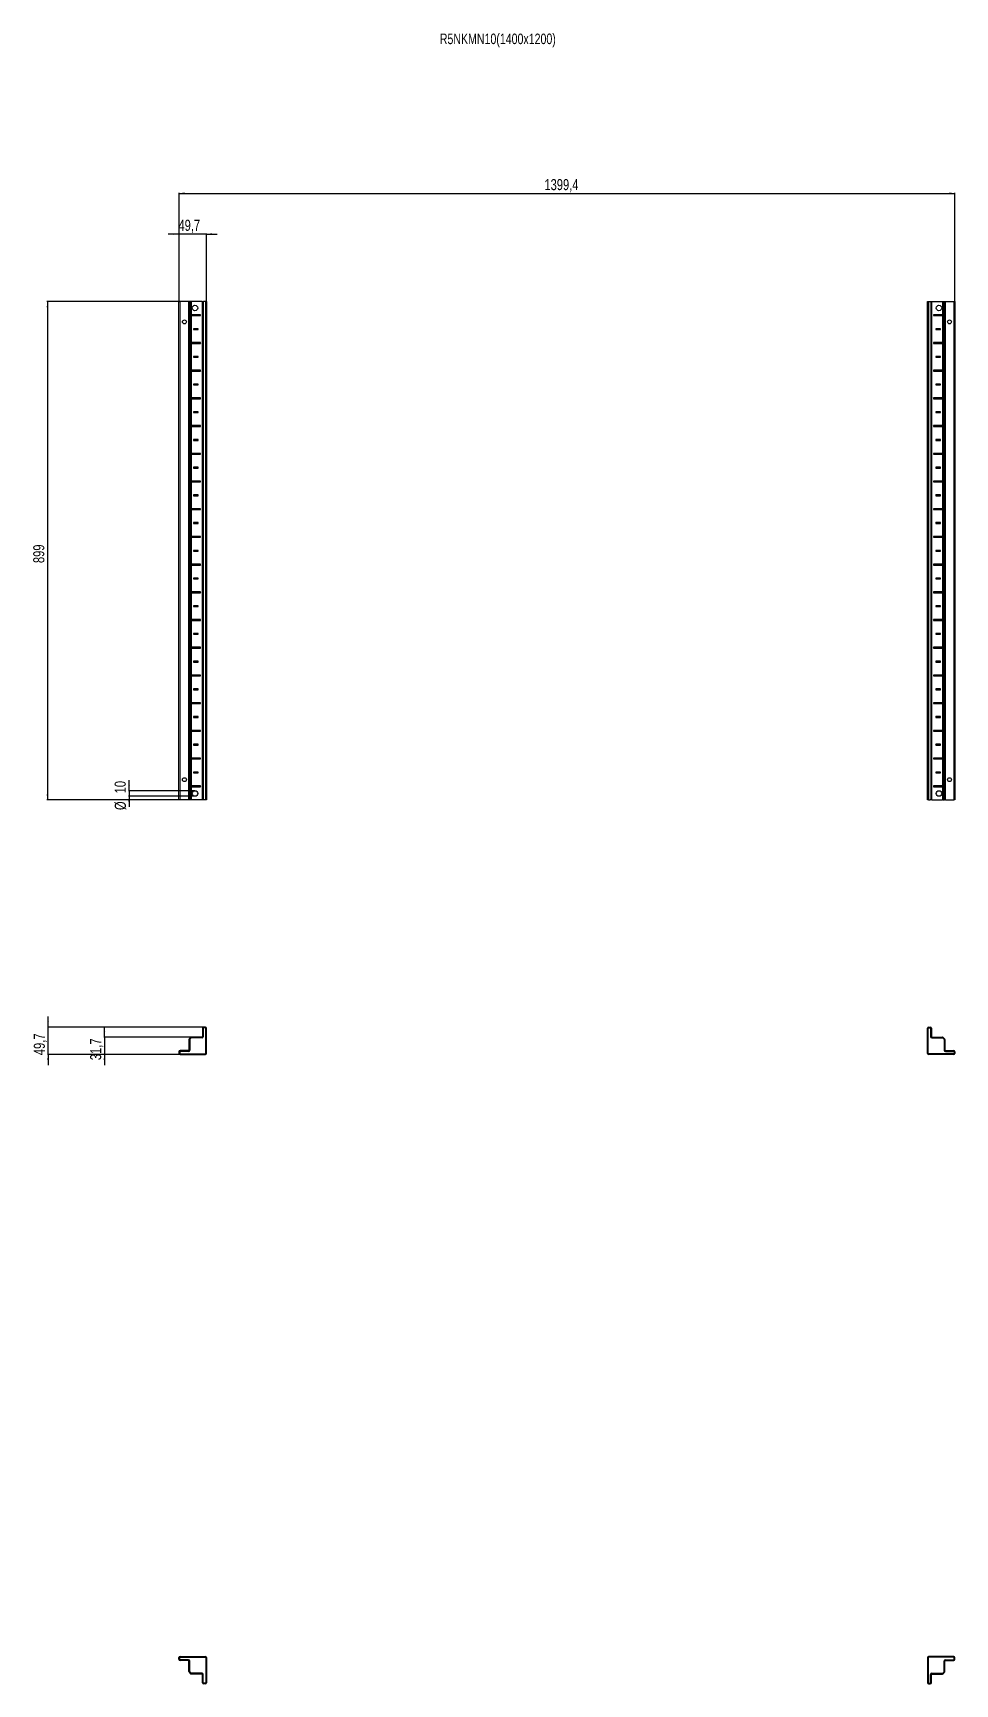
# Model space of a CAD drawing. Header units: millimetres. Extents: x -199 to 5483, y -2447 to 1507.
# Drawn here: x -199 to 1463, y -2447 to 532 of the extents above; entities that cross this region are included whole.
import ezdxf

# ---------------------------------------------------------------- set-up
doc = ezdxf.new("R2010")
doc.units = ezdxf.units.MM
doc.layers.add('FORMAT', color=7, linetype='Continuous')
doc.styles.add('SLDTEXTSTYLE0', font='TXT', dxfattribs={"width": 0.75})
doc.dimstyles.new('SLDDIMSTYLE0', dxfattribs={"dimtxt": 20, "dimasz": 10, "dimexe": 0, "dimexo": 0.0625, "dimgap": 5, "dimtad": 2, "dimdec": 1, "dimrnd": 1e-09, "dimzin": 12, "dimdsep": 46, "dimtxsty": 'SLDTEXTSTYLE0', "dimsah": 1, "dimcen": 0.09, "dimadec": 0, "dimazin": 3, "dimtfac": 1, "dimtofl": 0, "dimtmove": 0, "dimatfit": 3, "dimfxl": 0, "dimfrac": 2, "dimtolj": 1, "dimtzin": 12, "dimarcsym": 0})
doc.dimstyles.new('SLDDIMSTYLE1', dxfattribs={"dimtxt": 20, "dimasz": 10, "dimexe": 0, "dimexo": 0.0625, "dimgap": 5, "dimtad": 2, "dimdec": 1, "dimrnd": 1e-09, "dimzin": 12, "dimdsep": 46, "dimtxsty": 'SLDTEXTSTYLE0', "dimsah": 1, "dimcen": 0.09, "dimadec": 0, "dimazin": 3, "dimtfac": 1, "dimtmove": 0, "dimatfit": 0, "dimfxl": 0, "dimfrac": 2, "dimtolj": 1, "dimtzin": 12, "dimarcsym": 0})

# ---------------------------------------------------------------- blocks, each defined once
blk = doc.blocks.new('_D')
at = {"layer": 'FORMAT'}
for p, q in [((86.4, 47.2), (-174.2, 47.2)), ((-173.2, 47.2), (-173.2, -851.8)), ((86.4, -851.8), (-174.2, -851.8))]:
    blk.add_line(p, q, dxfattribs=at)
for points in [[(-173.2, 47.2), (-174.7, 37.2), (-171.6, 37.2)], [(-173.2, -851.8), (-171.6, -841.8), (-174.7, -841.8)]]:
    blk.add_solid(points, dxfattribs=at)
at = {"layer": 'FORMAT', "insert": (-198.9, -424.5), "char_height": 20, "attachment_point": 1, "rotation": 90, "style": 'SLDTEXTSTYLE0'}
blk.add_mtext('899', dxfattribs=at)
blk = doc.blocks.new('_D_1')
at = {"layer": 'FORMAT'}
for p, q in [((64, 47.2), (64, 243.6)), ((64, 242.6), (1463.4, 242.6)), ((1463.4, 47.2), (1463.4, 243.6))]:
    blk.add_line(p, q, dxfattribs=at)
for points in [[(64, 242.6), (74, 241.1), (74, 244.2)], [(1463.4, 242.6), (1453.4, 244.2), (1453.4, 241.1)]]:
    blk.add_solid(points, dxfattribs=at)
at = {"layer": 'FORMAT', "insert": (723, 268.4), "char_height": 20, "attachment_point": 1, "style": 'SLDTEXTSTYLE0'}
blk.add_mtext('1399,4', dxfattribs=at)
blk = doc.blocks.new('_D_2')
at = {"layer": 'FORMAT'}
for p, q in [((64, 169.2), (44.7, 169.2)), ((64, 47.2), (64, 170.2)), ((113.7, 169.2), (64, 169.2)), ((113.7, 47.2), (113.7, 170.2)), ((113.7, 169.2), (132.9, 169.2))]:
    blk.add_line(p, q, dxfattribs=at)
for points in [[(64, 169.2), (54, 170.7), (54, 167.7)], [(113.7, 169.2), (123.7, 167.7), (123.7, 170.7)]]:
    blk.add_solid(points, dxfattribs=at)
at = {"layer": 'FORMAT', "insert": (63, 195), "char_height": 20, "attachment_point": 1, "style": 'SLDTEXTSTYLE0'}
blk.add_mtext('49,7', dxfattribs=at)
blk = doc.blocks.new('_D_3')
at = {"layer": 'FORMAT'}
for p, q in [((-26, -835.3), (-26, -816.1)), ((92.8, -835.3), (-27, -835.3)), ((92.8, -845.3), (-27, -845.3)), ((-26, -835.3), (-26, -845.3)), ((-26, -845.3), (-26, -864.5))]:
    blk.add_line(p, q, dxfattribs=at)
for points in [[(-26, -835.3), (-24.5, -825.3), (-27.6, -825.3)], [(-26, -845.3), (-27.6, -855.3), (-24.5, -855.3)]]:
    blk.add_solid(points, dxfattribs=at)
at = {"layer": 'FORMAT', "char_height": 20, "attachment_point": 1, "rotation": 90, "style": 'SLDTEXTSTYLE0'}
for s, insert in [('10', (-52.1, -840)), ('%%c', (-51.8, -870.2))]:
    blk.add_mtext(s, dxfattribs=dict(at, insert=insert))
blk = doc.blocks.new('_D_5')
at = {"layer": 'FORMAT'}
for p, q in [((-172.2, -1261.8), (-172.2, -1242.5)), ((108.5, -1261.8), (-173.2, -1261.8)), ((-172.2, -1311.5), (-172.2, -1261.8)), ((66, -1311.5), (-173.2, -1311.5)), ((-172.2, -1311.5), (-172.2, -1330.7))]:
    blk.add_line(p, q, dxfattribs=at)
for points in [[(-172.2, -1261.8), (-170.6, -1251.8), (-173.7, -1251.8)], [(-172.2, -1311.5), (-173.7, -1321.5), (-170.6, -1321.5)]]:
    blk.add_solid(points, dxfattribs=at)
at = {"layer": 'FORMAT', "insert": (-197.9, -1312.5), "char_height": 20, "attachment_point": 1, "rotation": 90, "style": 'SLDTEXTSTYLE0'}
blk.add_mtext('49,7', dxfattribs=at)
blk = doc.blocks.new('_D_6')
at = {"layer": 'FORMAT'}
for p, q in [((86.4, -1279.8), (-71.5, -1279.8)), ((-70.5, -1279.8), (-70.5, -1260.5)), ((-70.5, -1279.8), (-70.5, -1311.5)), ((66, -1311.5), (-71.5, -1311.5)), ((-70.5, -1311.5), (-70.5, -1330.7))]:
    blk.add_line(p, q, dxfattribs=at)
for points in [[(-70.5, -1279.8), (-69, -1269.8), (-72.1, -1269.8)], [(-70.5, -1311.5), (-72.1, -1321.5), (-69, -1321.5)]]:
    blk.add_solid(points, dxfattribs=at)
at = {"layer": 'FORMAT', "insert": (-96.3, -1321.5), "char_height": 20, "attachment_point": 1, "rotation": 90, "style": 'SLDTEXTSTYLE0'}
blk.add_mtext('31,7', dxfattribs=at)

msp = doc.modelspace()

# ---------------------------------------------------------------- linework, layer by layer
at = {"color": 7, "linetype": 'Continuous', "lineweight": 25}
for p, q in [((63.98, -851.79), (63.98, 47.21)), ((63.98, 47.21), (65.98, 47.21)), ((81.33, 47.21), (65.98, 47.21)), ((81.33, 47.21), (81.98, 47.21)), ((81.98, -851.79), (81.98, 47.21)), ((81.98, 47.21), (82.56, 47.21)), ((83.77, 47.21), (82.56, 47.21)), ((83.77, -851.79), (83.77, 47.21)), ((83.8, 47.21), (83.77, 47.21)), ((83.8, -851.79), (83.8, 47.21)), ((85.01, 47.21), (83.8, 47.21)), ((85.01, 47.21), (86.42, 47.21)), ((105.83, 47.21), (86.42, 47.21)), ((105.83, 47.21), (106.48, 47.21)), ((106.48, -851.79), (106.48, 47.21)), ((106.48, 47.21), (108.48, 47.21)), ((111.68, 47.21), (108.48, 47.21)), ((111.68, 47.21), (113.68, 47.21)), ((113.68, 47.21), (113.68, -851.79)), ((1413.68, -851.79), (1413.68, 47.21)), ((1413.68, 47.21), (1415.68, 47.21)), ((1415.68, 47.21), (1418.88, 47.21)), ((1418.88, 47.21), (1420.88, 47.21)), ((1420.88, 47.21), (1420.88, -851.79)), ((1420.88, 47.21), (1421.53, 47.21)), ((1421.53, 47.21), (1440.93, 47.21)), ((1440.93, 47.21), (1442.34, 47.21)), ((1442.34, 47.21), (1443.55, 47.21)), ((1443.55, 47.21), (1443.55, -851.79)), ((1443.55, 47.21), (1443.58, 47.21)), ((1443.58, 47.21), (1443.58, -851.79)), ((1443.58, 47.21), (1444.79, 47.21)), ((1444.79, 47.21), (1445.38, 47.21)), ((1445.38, 47.21), (1445.38, -851.79)), ((1445.38, 47.21), (1446.03, 47.21)), ((1446.03, 47.21), (1461.38, 47.21)), ((1461.38, 47.21), (1463.38, 47.21)), ((1463.38, 47.21), (1463.38, -851.79)), ((85.93, 23.35), (85.93, 22.06)), ((86.58, 22.71), (85.93, 23.35)), ((86.58, 22.71), (85.93, 22.06)), ((102.83, 23.46), (86.42, 23.46)), ((86.42, 21.96), (102.83, 21.96)), ((102.08, 22.71), (86.58, 22.71)), ((102.08, 22.71), (102.83, 23.46)), ((102.08, 22.71), (102.83, 21.96)), ((102.83, 21.96), (102.83, 23.46)), ((1425.28, 22.71), (1424.53, 23.46)), ((1440.93, 23.46), (1424.53, 23.46)), ((1424.53, 23.46), (1424.53, 21.96)), ((1425.28, 22.71), (1424.53, 21.96)), ((1424.53, 21.96), (1440.93, 21.96)), ((1425.28, 22.71), (1440.78, 22.71)), ((1440.78, 22.71), (1441.42, 23.35)), ((1440.78, 22.71), (1441.42, 22.06)), ((1441.42, 22.06), (1441.42, 23.35)), ((85.93, -26.65), (85.93, -27.94)), ((86.58, -27.29), (85.93, -26.65)), ((86.58, -27.29), (85.93, -27.94)), ((102.83, -26.54), (86.42, -26.54)), ((86.42, -28.04), (102.83, -28.04)), ((102.08, -27.29), (86.58, -27.29)), ((98.33, -1.54), (90.33, -1.54)), ((90.33, -1.54), (90.33, -3.04)), ((91.08, -2.29), (90.33, -1.54)), ((91.08, -2.29), (90.33, -3.04)), ((90.33, -3.04), (98.33, -3.04)), ((97.58, -2.29), (91.08, -2.29)), ((97.58, -2.29), (98.33, -1.54)), ((97.58, -2.29), (98.33, -3.04)), ((98.33, -3.04), (98.33, -1.54)), ((102.08, -27.29), (102.83, -26.54)), ((102.08, -27.29), (102.83, -28.04)), ((102.83, -28.04), (102.83, -26.54)), ((1425.28, -27.29), (1424.53, -26.54)), ((1440.93, -26.54), (1424.53, -26.54)), ((1424.53, -26.54), (1424.53, -28.04)), ((1425.28, -27.29), (1424.53, -28.04)), ((1424.53, -28.04), (1440.93, -28.04)), ((1425.28, -27.29), (1440.78, -27.29)), ((1429.78, -2.29), (1429.03, -1.54)), ((1429.03, -1.54), (1429.03, -3.04)), ((1437.03, -1.54), (1429.03, -1.54)), ((1429.78, -2.29), (1429.03, -3.04)), ((1429.03, -3.04), (1437.03, -3.04)), ((1429.78, -2.29), (1436.28, -2.29)), ((1436.28, -2.29), (1437.03, -1.54)), ((1436.28, -2.29), (1437.03, -3.04)), ((1437.03, -3.04), (1437.03, -1.54)), ((1440.78, -27.29), (1441.42, -26.65)), ((1440.78, -27.29), (1441.42, -27.94)), ((1441.42, -27.94), (1441.42, -26.65)), ((98.33, -51.54), (90.33, -51.54)), ((90.33, -51.54), (90.33, -53.04)), ((91.08, -52.29), (90.33, -51.54)), ((91.08, -52.29), (90.33, -53.04)), ((90.33, -53.04), (98.33, -53.04)), ((97.58, -52.29), (91.08, -52.29)), ((97.58, -52.29), (98.33, -51.54)), ((97.58, -52.29), (98.33, -53.04)), ((98.33, -53.04), (98.33, -51.54)), ((1429.78, -52.29), (1429.03, -51.54)), ((1437.03, -51.54), (1429.03, -51.54)), ((1429.03, -51.54), (1429.03, -53.04)), ((1429.78, -52.29), (1429.03, -53.04)), ((1429.03, -53.04), (1437.03, -53.04)), ((1429.78, -52.29), (1436.28, -52.29)), ((1436.28, -52.29), (1437.03, -51.54)), ((1436.28, -52.29), (1437.03, -53.04)), ((1437.03, -53.04), (1437.03, -51.54)), ((85.93, -76.65), (85.93, -77.94)), ((86.58, -77.29), (85.93, -76.65)), ((86.58, -77.29), (85.93, -77.94)), ((102.83, -76.54), (86.42, -76.54)), ((86.42, -78.04), (102.83, -78.04)), ((102.08, -77.29), (86.58, -77.29)), ((102.08, -77.29), (102.83, -76.54)), ((102.08, -77.29), (102.83, -78.04)), ((102.83, -78.04), (102.83, -76.54)), ((1425.28, -77.29), (1424.53, -76.54)), ((1440.93, -76.54), (1424.53, -76.54)), ((1424.53, -76.54), (1424.53, -78.04)), ((1425.28, -77.29), (1424.53, -78.04)), ((1424.53, -78.04), (1440.93, -78.04)), ((1425.28, -77.29), (1440.78, -77.29)), ((1440.78, -77.29), (1441.42, -76.65)), ((1440.78, -77.29), (1441.42, -77.94)), ((1441.42, -77.94), (1441.42, -76.65)), ((98.33, -101.54), (90.33, -101.54)), ((90.33, -101.54), (90.33, -103.04)), ((91.08, -102.29), (90.33, -101.54)), ((91.08, -102.29), (90.33, -103.04)), ((90.33, -103.04), (98.33, -103.04)), ((97.58, -102.29), (91.08, -102.29)), ((97.58, -102.29), (98.33, -101.54)), ((97.58, -102.29), (98.33, -103.04)), ((98.33, -103.04), (98.33, -101.54)), ((1429.78, -102.29), (1429.03, -101.54)), ((1437.03, -101.54), (1429.03, -101.54)), ((1429.03, -101.54), (1429.03, -103.04)), ((1429.78, -102.29), (1429.03, -103.04)), ((1429.03, -103.04), (1437.03, -103.04)), ((1429.78, -102.29), (1436.28, -102.29)), ((1436.28, -102.29), (1437.03, -101.54)), ((1436.28, -102.29), (1437.03, -103.04)), ((1437.03, -103.04), (1437.03, -101.54)), ((85.93, -126.65), (85.93, -127.94)), ((86.58, -127.29), (85.93, -126.65)), ((86.58, -127.29), (85.93, -127.94)), ((102.83, -126.54), (86.42, -126.54)), ((86.42, -128.04), (102.83, -128.04)), ((102.08, -127.29), (86.58, -127.29)), ((102.08, -127.29), (102.83, -126.54)), ((102.08, -127.29), (102.83, -128.04)), ((102.83, -128.04), (102.83, -126.54)), ((1425.28, -127.29), (1424.53, -126.54)), ((1440.93, -126.54), (1424.53, -126.54)), ((1424.53, -126.54), (1424.53, -128.04)), ((1425.28, -127.29), (1424.53, -128.04)), ((1424.53, -128.04), (1440.93, -128.04)), ((1425.28, -127.29), (1440.78, -127.29)), ((1440.78, -127.29), (1441.42, -126.65)), ((1440.78, -127.29), (1441.42, -127.94)), ((1441.42, -127.94), (1441.42, -126.65)), ((85.93, -176.65), (85.93, -177.94)), ((86.58, -177.29), (85.93, -176.65)), ((86.58, -177.29), (85.93, -177.94)), ((102.83, -176.54), (86.42, -176.54)), ((86.42, -178.04), (102.83, -178.04)), ((102.08, -177.29), (86.58, -177.29)), ((98.33, -151.54), (90.33, -151.54)), ((90.33, -151.54), (90.33, -153.04)), ((91.08, -152.29), (90.33, -151.54)), ((91.08, -152.29), (90.33, -153.04)), ((90.33, -153.04), (98.33, -153.04)), ((97.58, -152.29), (91.08, -152.29)), ((97.58, -152.29), (98.33, -151.54)), ((97.58, -152.29), (98.33, -153.04)), ((98.33, -153.04), (98.33, -151.54)), ((102.08, -177.29), (102.83, -176.54)), ((102.08, -177.29), (102.83, -178.04)), ((102.83, -178.04), (102.83, -176.54)), ((1425.28, -177.29), (1424.53, -176.54)), ((1440.93, -176.54), (1424.53, -176.54)), ((1424.53, -176.54), (1424.53, -178.04)), ((1425.28, -177.29), (1424.53, -178.04)), ((1424.53, -178.04), (1440.93, -178.04)), ((1425.28, -177.29), (1440.78, -177.29)), ((1429.78, -152.29), (1429.03, -151.54)), ((1437.03, -151.54), (1429.03, -151.54)), ((1429.03, -151.54), (1429.03, -153.04)), ((1429.78, -152.29), (1429.03, -153.04)), ((1429.03, -153.04), (1437.03, -153.04)), ((1429.78, -152.29), (1436.28, -152.29)), ((1436.28, -152.29), (1437.03, -151.54)), ((1436.28, -152.29), (1437.03, -153.04)), ((1437.03, -153.04), (1437.03, -151.54)), ((1440.78, -177.29), (1441.42, -176.65)), ((1440.78, -177.29), (1441.42, -177.94)), ((1441.42, -177.94), (1441.42, -176.65)), ((98.33, -201.54), (90.33, -201.54)), ((90.33, -201.54), (90.33, -203.04)), ((91.08, -202.29), (90.33, -201.54)), ((91.08, -202.29), (90.33, -203.04)), ((90.33, -203.04), (98.33, -203.04)), ((97.58, -202.29), (91.08, -202.29)), ((97.58, -202.29), (98.33, -201.54)), ((97.58, -202.29), (98.33, -203.04)), ((98.33, -203.04), (98.33, -201.54)), ((1437.03, -201.54), (1429.03, -201.54)), ((1429.03, -201.54), (1429.03, -203.04)), ((1429.78, -202.29), (1429.03, -201.54)), ((1429.78, -202.29), (1429.03, -203.04)), ((1429.03, -203.04), (1437.03, -203.04)), ((1429.78, -202.29), (1436.28, -202.29)), ((1436.28, -202.29), (1437.03, -201.54)), ((1436.28, -202.29), (1437.03, -203.04)), ((1437.03, -203.04), (1437.03, -201.54)), ((85.93, -226.65), (85.93, -227.94)), ((86.58, -227.29), (85.93, -226.65)), ((86.58, -227.29), (85.93, -227.94)), ((102.83, -226.54), (86.42, -226.54)), ((86.42, -228.04), (102.83, -228.04)), ((102.08, -227.29), (86.58, -227.29)), ((102.08, -227.29), (102.83, -226.54)), ((102.08, -227.29), (102.83, -228.04)), ((102.83, -228.04), (102.83, -226.54)), ((1440.93, -226.54), (1424.53, -226.54)), ((1424.53, -226.54), (1424.53, -228.04)), ((1425.28, -227.29), (1424.53, -226.54)), ((1425.28, -227.29), (1424.53, -228.04)), ((1424.53, -228.04), (1440.93, -228.04)), ((1425.28, -227.29), (1440.78, -227.29)), ((1440.78, -227.29), (1441.42, -226.65)), ((1440.78, -227.29), (1441.42, -227.94)), ((1441.42, -227.94), (1441.42, -226.65)), ((98.33, -251.54), (90.33, -251.54)), ((90.33, -251.54), (90.33, -253.04)), ((91.08, -252.29), (90.33, -251.54)), ((91.08, -252.29), (90.33, -253.04)), ((90.33, -253.04), (98.33, -253.04)), ((97.58, -252.29), (91.08, -252.29)), ((97.58, -252.29), (98.33, -251.54)), ((97.58, -252.29), (98.33, -253.04)), ((98.33, -253.04), (98.33, -251.54)), ((1437.03, -251.54), (1429.03, -251.54)), ((1429.03, -251.54), (1429.03, -253.04)), ((1429.78, -252.29), (1429.03, -251.54)), ((1429.78, -252.29), (1429.03, -253.04)), ((1429.03, -253.04), (1437.03, -253.04)), ((1429.78, -252.29), (1436.28, -252.29)), ((1436.28, -252.29), (1437.03, -251.54)), ((1436.28, -252.29), (1437.03, -253.04)), ((1437.03, -253.04), (1437.03, -251.54)), ((85.93, -276.65), (85.93, -277.94)), ((86.58, -277.29), (85.93, -276.65)), ((86.58, -277.29), (85.93, -277.94)), ((102.83, -276.54), (86.42, -276.54)), ((86.42, -278.04), (102.83, -278.04)), ((102.08, -277.29), (86.58, -277.29)), ((102.08, -277.29), (102.83, -276.54)), ((102.08, -277.29), (102.83, -278.04)), ((102.83, -278.04), (102.83, -276.54)), ((1440.93, -276.54), (1424.53, -276.54)), ((1424.53, -276.54), (1424.53, -278.04)), ((1425.28, -277.29), (1424.53, -276.54)), ((1425.28, -277.29), (1424.53, -278.04)), ((1424.53, -278.04), (1440.93, -278.04)), ((1425.28, -277.29), (1440.78, -277.29)), ((1440.78, -277.29), (1441.42, -276.65)), ((1440.78, -277.29), (1441.42, -277.94)), ((1441.42, -277.94), (1441.42, -276.65)), ((85.93, -326.65), (85.93, -327.94)), ((86.58, -327.29), (85.93, -326.65)), ((86.58, -327.29), (85.93, -327.94)), ((102.83, -326.54), (86.42, -326.54)), ((102.08, -327.29), (86.58, -327.29)), ((98.33, -301.54), (90.33, -301.54)), ((90.33, -301.54), (90.33, -303.04)), ((91.08, -302.29), (90.33, -301.54)), ((91.08, -302.29), (90.33, -303.04)), ((90.33, -303.04), (98.33, -303.04)), ((97.58, -302.29), (91.08, -302.29)), ((97.58, -302.29), (98.33, -301.54)), ((97.58, -302.29), (98.33, -303.04)), ((98.33, -303.04), (98.33, -301.54)), ((102.08, -327.29), (102.83, -326.54)), ((102.08, -327.29), (102.83, -328.04)), ((102.83, -328.04), (102.83, -326.54)), ((1440.93, -326.54), (1424.53, -326.54)), ((1424.53, -326.54), (1424.53, -328.04)), ((1425.28, -327.29), (1424.53, -326.54)), ((1425.28, -327.29), (1424.53, -328.04)), ((1425.28, -327.29), (1440.78, -327.29)), ((1437.03, -301.54), (1429.03, -301.54)), ((1429.03, -301.54), (1429.03, -303.04)), ((1429.78, -302.29), (1429.03, -301.54)), ((1429.78, -302.29), (1429.03, -303.04)), ((1429.03, -303.04), (1437.03, -303.04)), ((1429.78, -302.29), (1436.28, -302.29)), ((1436.28, -302.29), (1437.03, -301.54)), ((1436.28, -302.29), (1437.03, -303.04)), ((1437.03, -303.04), (1437.03, -301.54)), ((1440.78, -327.29), (1441.42, -326.65)), ((1440.78, -327.29), (1441.42, -327.94)), ((1441.42, -327.94), (1441.42, -326.65)), ((86.42, -328.04), (102.83, -328.04)), ((98.33, -351.54), (90.33, -351.54)), ((90.33, -351.54), (90.33, -353.04)), ((91.08, -352.29), (90.33, -351.54)), ((91.08, -352.29), (90.33, -353.04)), ((90.33, -353.04), (98.33, -353.04)), ((97.58, -352.29), (91.08, -352.29)), ((97.58, -352.29), (98.33, -351.54)), ((97.58, -352.29), (98.33, -353.04)), ((98.33, -353.04), (98.33, -351.54)), ((1424.53, -328.04), (1440.93, -328.04)), ((1437.03, -351.54), (1429.03, -351.54)), ((1429.03, -351.54), (1429.03, -353.04)), ((1429.78, -352.29), (1429.03, -351.54)), ((1429.78, -352.29), (1429.03, -353.04)), ((1429.03, -353.04), (1437.03, -353.04)), ((1429.78, -352.29), (1436.28, -352.29)), ((1436.28, -352.29), (1437.03, -351.54)), ((1436.28, -352.29), (1437.03, -353.04)), ((1437.03, -353.04), (1437.03, -351.54)), ((85.93, -376.65), (85.93, -377.94)), ((86.58, -377.29), (85.93, -376.65)), ((86.58, -377.29), (85.93, -377.94)), ((102.83, -376.54), (86.42, -376.54)), ((86.42, -378.04), (102.83, -378.04)), ((102.08, -377.29), (86.58, -377.29)), ((102.08, -377.29), (102.83, -376.54)), ((102.08, -377.29), (102.83, -378.04)), ((102.83, -378.04), (102.83, -376.54)), ((1440.93, -376.54), (1424.53, -376.54)), ((1424.53, -376.54), (1424.53, -378.04)), ((1425.28, -377.29), (1424.53, -376.54)), ((1425.28, -377.29), (1424.53, -378.04)), ((1424.53, -378.04), (1440.93, -378.04)), ((1425.28, -377.29), (1440.78, -377.29)), ((1440.78, -377.29), (1441.42, -376.65)), ((1440.78, -377.29), (1441.42, -377.94)), ((1441.42, -377.94), (1441.42, -376.65)), ((98.33, -401.54), (90.33, -401.54)), ((90.33, -401.54), (90.33, -403.04)), ((91.08, -402.29), (90.33, -401.54)), ((91.08, -402.29), (90.33, -403.04)), ((90.33, -403.04), (98.33, -403.04)), ((97.58, -402.29), (91.08, -402.29)), ((97.58, -402.29), (98.33, -401.54)), ((97.58, -402.29), (98.33, -403.04)), ((98.33, -403.04), (98.33, -401.54)), ((1437.03, -401.54), (1429.03, -401.54)), ((1429.03, -401.54), (1429.03, -403.04)), ((1429.78, -402.29), (1429.03, -401.54)), ((1429.78, -402.29), (1429.03, -403.04)), ((1429.03, -403.04), (1437.03, -403.04)), ((1429.78, -402.29), (1436.28, -402.29)), ((1436.28, -402.29), (1437.03, -401.54)), ((1436.28, -402.29), (1437.03, -403.04)), ((1437.03, -403.04), (1437.03, -401.54)), ((85.93, -426.65), (85.93, -427.94)), ((86.58, -427.29), (85.93, -426.65)), ((86.58, -427.29), (85.93, -427.94)), ((102.83, -426.54), (86.42, -426.54)), ((86.42, -428.04), (102.83, -428.04)), ((102.08, -427.29), (86.58, -427.29)), ((102.08, -427.29), (102.83, -426.54)), ((102.08, -427.29), (102.83, -428.04)), ((102.83, -428.04), (102.83, -426.54)), ((1440.93, -426.54), (1424.53, -426.54)), ((1424.53, -426.54), (1424.53, -428.04)), ((1425.28, -427.29), (1424.53, -426.54)), ((1425.28, -427.29), (1424.53, -428.04)), ((1424.53, -428.04), (1440.93, -428.04)), ((1425.28, -427.29), (1440.78, -427.29)), ((1440.78, -427.29), (1441.42, -426.65)), ((1440.78, -427.29), (1441.42, -427.94)), ((1441.42, -427.94), (1441.42, -426.65)), ((85.93, -476.65), (85.93, -477.94)), ((86.58, -477.29), (85.93, -476.65)), ((102.83, -476.54), (86.42, -476.54)), ((98.33, -451.54), (90.33, -451.54)), ((90.33, -451.54), (90.33, -453.04)), ((91.08, -452.29), (90.33, -451.54)), ((91.08, -452.29), (90.33, -453.04)), ((90.33, -453.04), (98.33, -453.04)), ((97.58, -452.29), (91.08, -452.29)), ((97.58, -452.29), (98.33, -451.54)), ((97.58, -452.29), (98.33, -453.04)), ((98.33, -453.04), (98.33, -451.54)), ((102.08, -477.29), (102.83, -476.54)), ((102.83, -478.04), (102.83, -476.54)), ((1440.93, -476.54), (1424.53, -476.54)), ((1424.53, -476.54), (1424.53, -478.04)), ((1425.28, -477.29), (1424.53, -476.54)), ((1437.03, -451.54), (1429.03, -451.54)), ((1429.03, -451.54), (1429.03, -453.04)), ((1429.78, -452.29), (1429.03, -451.54)), ((1429.78, -452.29), (1429.03, -453.04)), ((1429.03, -453.04), (1437.03, -453.04)), ((1429.78, -452.29), (1436.28, -452.29)), ((1436.28, -452.29), (1437.03, -451.54)), ((1436.28, -452.29), (1437.03, -453.04)), ((1437.03, -453.04), (1437.03, -451.54)), ((1440.78, -477.29), (1441.42, -476.65)), ((1441.42, -477.94), (1441.42, -476.65)), ((86.58, -477.29), (85.93, -477.94)), ((86.42, -478.04), (102.83, -478.04)), ((102.08, -477.29), (86.58, -477.29)), ((98.33, -501.54), (90.33, -501.54)), ((90.33, -501.54), (90.33, -503.04)), ((91.08, -502.29), (90.33, -501.54)), ((91.08, -502.29), (90.33, -503.04)), ((90.33, -503.04), (98.33, -503.04)), ((97.58, -502.29), (91.08, -502.29)), ((97.58, -502.29), (98.33, -501.54)), ((97.58, -502.29), (98.33, -503.04)), ((98.33, -503.04), (98.33, -501.54)), ((102.08, -477.29), (102.83, -478.04)), ((1425.28, -477.29), (1424.53, -478.04)), ((1424.53, -478.04), (1440.93, -478.04)), ((1425.28, -477.29), (1440.78, -477.29)), ((1437.03, -501.54), (1429.03, -501.54)), ((1429.03, -501.54), (1429.03, -503.04)), ((1429.78, -502.29), (1429.03, -501.54)), ((1429.78, -502.29), (1429.03, -503.04)), ((1429.03, -503.04), (1437.03, -503.04)), ((1429.78, -502.29), (1436.28, -502.29)), ((1436.28, -502.29), (1437.03, -501.54)), ((1436.28, -502.29), (1437.03, -503.04)), ((1437.03, -503.04), (1437.03, -501.54)), ((1440.78, -477.29), (1441.42, -477.94)), ((85.93, -526.65), (85.93, -527.94)), ((86.58, -527.29), (85.93, -526.65)), ((86.58, -527.29), (85.93, -527.94)), ((102.83, -526.54), (86.42, -526.54)), ((86.42, -528.04), (102.83, -528.04)), ((102.08, -527.29), (86.58, -527.29)), ((102.08, -527.29), (102.83, -526.54)), ((102.08, -527.29), (102.83, -528.04)), ((102.83, -528.04), (102.83, -526.54)), ((1440.93, -526.54), (1424.53, -526.54)), ((1424.53, -526.54), (1424.53, -528.04)), ((1425.28, -527.29), (1424.53, -526.54)), ((1425.28, -527.29), (1424.53, -528.04)), ((1424.53, -528.04), (1440.93, -528.04)), ((1425.28, -527.29), (1440.78, -527.29)), ((1440.78, -527.29), (1441.42, -526.65)), ((1440.78, -527.29), (1441.42, -527.94)), ((1441.42, -527.94), (1441.42, -526.65)), ((98.33, -551.54), (90.33, -551.54)), ((90.33, -551.54), (90.33, -553.04)), ((91.08, -552.29), (90.33, -551.54)), ((91.08, -552.29), (90.33, -553.04)), ((90.33, -553.04), (98.33, -553.04)), ((97.58, -552.29), (91.08, -552.29)), ((97.58, -552.29), (98.33, -551.54)), ((97.58, -552.29), (98.33, -553.04)), ((98.33, -553.04), (98.33, -551.54)), ((1437.03, -551.54), (1429.03, -551.54)), ((1429.03, -551.54), (1429.03, -553.04)), ((1429.78, -552.29), (1429.03, -551.54)), ((1429.78, -552.29), (1429.03, -553.04)), ((1429.03, -553.04), (1437.03, -553.04)), ((1429.78, -552.29), (1436.28, -552.29)), ((1436.28, -552.29), (1437.03, -551.54)), ((1436.28, -552.29), (1437.03, -553.04)), ((1437.03, -553.04), (1437.03, -551.54)), ((85.93, -576.65), (85.93, -577.94)), ((86.58, -577.29), (85.93, -576.65)), ((86.58, -577.29), (85.93, -577.94)), ((102.83, -576.54), (86.42, -576.54)), ((86.42, -578.04), (102.83, -578.04)), ((102.08, -577.29), (86.58, -577.29)), ((102.08, -577.29), (102.83, -576.54)), ((102.08, -577.29), (102.83, -578.04)), ((102.83, -578.04), (102.83, -576.54)), ((1440.93, -576.54), (1424.53, -576.54)), ((1424.53, -576.54), (1424.53, -578.04)), ((1425.28, -577.29), (1424.53, -576.54)), ((1425.28, -577.29), (1424.53, -578.04)), ((1424.53, -578.04), (1440.93, -578.04)), ((1425.28, -577.29), (1440.78, -577.29)), ((1440.78, -577.29), (1441.42, -576.65)), ((1440.78, -577.29), (1441.42, -577.94)), ((1441.42, -577.94), (1441.42, -576.65)), ((98.33, -601.54), (90.33, -601.54)), ((90.33, -601.54), (90.33, -603.04)), ((91.08, -602.29), (90.33, -601.54)), ((91.08, -602.29), (90.33, -603.04)), ((90.33, -603.04), (98.33, -603.04)), ((97.58, -602.29), (91.08, -602.29)), ((97.58, -602.29), (98.33, -601.54)), ((97.58, -602.29), (98.33, -603.04)), ((98.33, -603.04), (98.33, -601.54)), ((1437.03, -601.54), (1429.03, -601.54)), ((1429.03, -601.54), (1429.03, -603.04)), ((1429.78, -602.29), (1429.03, -601.54)), ((1429.78, -602.29), (1429.03, -603.04)), ((1429.03, -603.04), (1437.03, -603.04)), ((1429.78, -602.29), (1436.28, -602.29)), ((1436.28, -602.29), (1437.03, -601.54)), ((1436.28, -602.29), (1437.03, -603.04)), ((1437.03, -603.04), (1437.03, -601.54)), ((85.93, -626.65), (85.93, -627.94)), ((86.58, -627.29), (85.93, -626.65)), ((86.58, -627.29), (85.93, -627.94)), ((102.83, -626.54), (86.42, -626.54)), ((86.42, -628.04), (102.83, -628.04)), ((102.08, -627.29), (86.58, -627.29)), ((98.33, -651.54), (90.33, -651.54)), ((90.33, -651.54), (90.33, -653.04)), ((91.08, -652.29), (90.33, -651.54)), ((91.08, -652.29), (90.33, -653.04)), ((90.33, -653.04), (98.33, -653.04)), ((97.58, -652.29), (91.08, -652.29)), ((97.58, -652.29), (98.33, -651.54)), ((97.58, -652.29), (98.33, -653.04)), ((98.33, -653.04), (98.33, -651.54)), ((102.08, -627.29), (102.83, -626.54)), ((102.08, -627.29), (102.83, -628.04)), ((102.83, -628.04), (102.83, -626.54)), ((1440.93, -626.54), (1424.53, -626.54)), ((1424.53, -626.54), (1424.53, -628.04)), ((1425.28, -627.29), (1424.53, -626.54)), ((1425.28, -627.29), (1424.53, -628.04)), ((1424.53, -628.04), (1440.93, -628.04)), ((1425.28, -627.29), (1440.78, -627.29)), ((1437.03, -651.54), (1429.03, -651.54)), ((1429.03, -651.54), (1429.03, -653.04)), ((1429.78, -652.29), (1429.03, -651.54)), ((1429.78, -652.29), (1429.03, -653.04)), ((1429.03, -653.04), (1437.03, -653.04)), ((1429.78, -652.29), (1436.28, -652.29)), ((1436.28, -652.29), (1437.03, -651.54)), ((1436.28, -652.29), (1437.03, -653.04)), ((1437.03, -653.04), (1437.03, -651.54)), ((1440.78, -627.29), (1441.42, -626.65)), ((1440.78, -627.29), (1441.42, -627.94)), ((1441.42, -627.94), (1441.42, -626.65)), ((85.93, -676.65), (85.93, -677.94)), ((86.58, -677.29), (85.93, -676.65)), ((86.58, -677.29), (85.93, -677.94)), ((102.83, -676.54), (86.42, -676.54)), ((86.42, -678.04), (102.83, -678.04)), ((102.08, -677.29), (86.58, -677.29)), ((102.08, -677.29), (102.83, -676.54)), ((102.08, -677.29), (102.83, -678.04)), ((102.83, -678.04), (102.83, -676.54)), ((1440.93, -676.54), (1424.53, -676.54)), ((1424.53, -676.54), (1424.53, -678.04)), ((1425.28, -677.29), (1424.53, -676.54)), ((1425.28, -677.29), (1424.53, -678.04)), ((1424.53, -678.04), (1440.93, -678.04)), ((1425.28, -677.29), (1440.78, -677.29)), ((1440.78, -677.29), (1441.42, -676.65)), ((1440.78, -677.29), (1441.42, -677.94)), ((1441.42, -677.94), (1441.42, -676.65)), ((98.33, -701.54), (90.33, -701.54)), ((90.33, -701.54), (90.33, -703.04)), ((91.08, -702.29), (90.33, -701.54)), ((91.08, -702.29), (90.33, -703.04)), ((90.33, -703.04), (98.33, -703.04)), ((97.58, -702.29), (91.08, -702.29)), ((97.58, -702.29), (98.33, -701.54)), ((97.58, -702.29), (98.33, -703.04)), ((98.33, -703.04), (98.33, -701.54)), ((1437.03, -701.54), (1429.03, -701.54)), ((1429.03, -701.54), (1429.03, -703.04)), ((1429.78, -702.29), (1429.03, -701.54)), ((1429.78, -702.29), (1429.03, -703.04)), ((1429.03, -703.04), (1437.03, -703.04)), ((1429.78, -702.29), (1436.28, -702.29)), ((1436.28, -702.29), (1437.03, -701.54)), ((1436.28, -702.29), (1437.03, -703.04)), ((1437.03, -703.04), (1437.03, -701.54)), ((85.93, -726.65), (85.93, -727.94)), ((86.58, -727.29), (85.93, -726.65)), ((86.58, -727.29), (85.93, -727.94)), ((102.83, -726.54), (86.42, -726.54)), ((86.42, -728.04), (102.83, -728.04)), ((102.08, -727.29), (86.58, -727.29)), ((102.08, -727.29), (102.83, -726.54)), ((102.08, -727.29), (102.83, -728.04)), ((102.83, -728.04), (102.83, -726.54)), ((1440.93, -726.54), (1424.53, -726.54)), ((1424.53, -726.54), (1424.53, -728.04)), ((1425.28, -727.29), (1424.53, -726.54)), ((1425.28, -727.29), (1424.53, -728.04)), ((1424.53, -728.04), (1440.93, -728.04)), ((1425.28, -727.29), (1440.78, -727.29)), ((1440.78, -727.29), (1441.42, -726.65)), ((1440.78, -727.29), (1441.42, -727.94)), ((1441.42, -727.94), (1441.42, -726.65)), ((98.33, -751.54), (90.33, -751.54)), ((90.33, -751.54), (90.33, -753.04)), ((91.08, -752.29), (90.33, -751.54)), ((91.08, -752.29), (90.33, -753.04)), ((90.33, -753.04), (98.33, -753.04)), ((97.58, -752.29), (91.08, -752.29)), ((97.58, -752.29), (98.33, -751.54)), ((97.58, -752.29), (98.33, -753.04)), ((98.33, -753.04), (98.33, -751.54)), ((1429.03, -751.54), (1429.03, -753.04)), ((1437.03, -751.54), (1429.03, -751.54)), ((1429.78, -752.29), (1429.03, -751.54)), ((1429.78, -752.29), (1429.03, -753.04)), ((1429.03, -753.04), (1437.03, -753.04)), ((1429.78, -752.29), (1436.28, -752.29)), ((1436.28, -752.29), (1437.03, -751.54)), ((1436.28, -752.29), (1437.03, -753.04)), ((1437.03, -753.04), (1437.03, -751.54)), ((85.93, -776.65), (85.93, -777.94)), ((86.58, -777.29), (85.93, -776.65)), ((86.58, -777.29), (85.93, -777.94)), ((102.83, -776.54), (86.42, -776.54)), ((86.42, -778.04), (102.83, -778.04)), ((102.08, -777.29), (86.58, -777.29)), ((98.33, -801.54), (90.33, -801.54)), ((90.33, -801.54), (90.33, -803.04)), ((91.08, -802.29), (90.33, -801.54)), ((91.08, -802.29), (90.33, -803.04)), ((90.33, -803.04), (98.33, -803.04)), ((97.58, -802.29), (91.08, -802.29)), ((97.58, -802.29), (98.33, -801.54)), ((97.58, -802.29), (98.33, -803.04)), ((98.33, -803.04), (98.33, -801.54)), ((102.08, -777.29), (102.83, -776.54)), ((102.08, -777.29), (102.83, -778.04)), ((102.83, -778.04), (102.83, -776.54)), ((1440.93, -776.54), (1424.53, -776.54)), ((1424.53, -776.54), (1424.53, -778.04)), ((1425.28, -777.29), (1424.53, -776.54)), ((1425.28, -777.29), (1424.53, -778.04)), ((1424.53, -778.04), (1440.93, -778.04)), ((1425.28, -777.29), (1440.78, -777.29)), ((1429.03, -801.54), (1429.03, -803.04)), ((1437.03, -801.54), (1429.03, -801.54)), ((1429.78, -802.29), (1429.03, -801.54)), ((1429.78, -802.29), (1429.03, -803.04)), ((1429.03, -803.04), (1437.03, -803.04)), ((1429.78, -802.29), (1436.28, -802.29)), ((1436.28, -802.29), (1437.03, -801.54)), ((1436.28, -802.29), (1437.03, -803.04)), ((1437.03, -803.04), (1437.03, -801.54)), ((1440.78, -777.29), (1441.42, -776.65)), ((1440.78, -777.29), (1441.42, -777.94)), ((1441.42, -777.94), (1441.42, -776.65)), ((85.93, -826.65), (85.93, -827.94)), ((86.58, -827.29), (85.93, -826.65)), ((86.58, -827.29), (85.93, -827.94)), ((102.83, -826.54), (86.42, -826.54)), ((86.42, -828.04), (102.83, -828.04)), ((102.08, -827.29), (86.58, -827.29)), ((102.08, -827.29), (102.83, -826.54)), ((102.08, -827.29), (102.83, -828.04)), ((102.83, -828.04), (102.83, -826.54)), ((1440.93, -826.54), (1424.53, -826.54)), ((1424.53, -826.54), (1424.53, -828.04)), ((1425.28, -827.29), (1424.53, -826.54)), ((1425.28, -827.29), (1424.53, -828.04)), ((1424.53, -828.04), (1440.93, -828.04)), ((1425.28, -827.29), (1440.78, -827.29)), ((1440.78, -827.29), (1441.42, -826.65)), ((1440.78, -827.29), (1441.42, -827.94)), ((1441.42, -827.94), (1441.42, -826.65)), ((65.98, -851.79), (63.98, -851.79)), ((81.33, -851.79), (65.98, -851.79)), ((81.98, -851.79), (81.33, -851.79)), ((82.56, -851.79), (81.98, -851.79)), ((83.77, -851.79), (82.56, -851.79)), ((83.8, -851.79), (83.77, -851.79)), ((85.01, -851.79), (83.8, -851.79)), ((86.42, -851.79), (85.01, -851.79)), ((105.83, -851.79), (86.42, -851.79)), ((106.48, -851.79), (105.83, -851.79)), ((108.48, -851.79), (106.48, -851.79)), ((111.68, -851.79), (108.48, -851.79)), ((113.68, -851.79), (111.68, -851.79)), ((1415.68, -851.79), (1413.68, -851.79)), ((1415.68, -851.79), (1418.88, -851.79)), ((1420.88, -851.79), (1418.88, -851.79)), ((1421.53, -851.79), (1420.88, -851.79)), ((1421.53, -851.79), (1440.93, -851.79)), ((1442.34, -851.79), (1440.93, -851.79)), ((1442.34, -851.79), (1443.55, -851.79)), ((1443.55, -851.79), (1443.58, -851.79)), ((1443.58, -851.79), (1444.79, -851.79)), ((1445.38, -851.79), (1444.79, -851.79)), ((1446.03, -851.79), (1445.38, -851.79)), ((1446.03, -851.79), (1461.38, -851.79)), ((1463.38, -851.79), (1461.38, -851.79)), ((85.01, -1280.36), (83.8, -1281.56)), ((105.83, -1279.77), (86.42, -1279.77)), ((106.48, -1263.77), (106.48, -1279.12)), ((107.83, -1263.77), (107.83, -1279.12)), ((111.68, -1261.77), (108.48, -1261.77)), ((111.68, -1263.12), (108.48, -1263.12)), ((112.33, -1309.47), (112.33, -1263.77)), ((113.68, -1309.47), (113.68, -1263.77)), ((1413.68, -1309.47), (1413.68, -1263.77)), ((1415.03, -1309.47), (1415.03, -1263.77)), ((1415.68, -1261.77), (1418.88, -1261.77)), ((1415.68, -1263.12), (1418.88, -1263.12)), ((1419.53, -1263.77), (1419.53, -1279.12)), ((1420.88, -1263.77), (1420.88, -1279.12)), ((1421.53, -1279.77), (1440.93, -1279.77)), ((1442.34, -1280.36), (1443.55, -1281.56)), ((63.98, -1306.27), (63.98, -1309.47)), ((65.33, -1306.27), (65.33, -1309.47)), ((81.33, -1304.27), (65.98, -1304.27)), ((81.33, -1305.62), (65.98, -1305.62)), ((65.98, -1310.12), (111.68, -1310.12)), ((81.98, -1284.22), (81.98, -1303.62)), ((83.77, -1281.6), (82.56, -1282.8)), ((83.33, -1284.22), (83.33, -1303.62)), ((84.72, -1282.55), (83.52, -1283.76)), ((84.72, -1282.55), (83.77, -1281.6)), ((83.8, -1281.56), (84.76, -1282.52)), ((85.96, -1281.31), (84.76, -1282.52)), ((105.83, -1281.12), (86.42, -1281.12)), ((1461.38, -1310.12), (1415.68, -1310.12)), ((1421.53, -1281.12), (1440.93, -1281.12)), ((1441.39, -1281.31), (1442.59, -1282.52)), ((1443.55, -1281.56), (1442.59, -1282.52)), ((1442.63, -1282.55), (1443.58, -1281.6)), ((1442.63, -1282.55), (1443.84, -1283.76)), ((1443.58, -1281.6), (1444.79, -1282.8)), ((1444.03, -1284.22), (1444.03, -1303.62)), ((1445.38, -1284.22), (1445.38, -1303.62)), ((1446.03, -1304.27), (1461.38, -1304.27)), ((1446.03, -1305.62), (1461.38, -1305.62)), ((1462.03, -1306.27), (1462.03, -1309.47)), ((1463.38, -1306.27), (1463.38, -1309.47)), ((65.98, -1311.47), (111.68, -1311.47)), ((1461.38, -1311.47), (1415.68, -1311.47)), ((63.98, -2402.67), (63.98, -2399.47)), ((65.33, -2402.67), (65.33, -2399.47)), ((65.98, -2397.47), (111.68, -2397.47)), ((65.98, -2398.82), (111.68, -2398.82)), ((81.33, -2403.32), (65.98, -2403.32)), ((81.33, -2404.67), (65.98, -2404.67)), ((81.98, -2424.72), (81.98, -2405.32)), ((83.33, -2424.72), (83.33, -2405.32)), ((112.33, -2399.47), (112.33, -2445.17)), ((113.68, -2399.47), (113.68, -2445.17)), ((1413.68, -2399.47), (1413.68, -2445.17)), ((1415.03, -2399.47), (1415.03, -2445.17)), ((1461.38, -2397.47), (1415.68, -2397.47)), ((1461.38, -2398.82), (1415.68, -2398.82)), ((1444.03, -2424.72), (1444.03, -2405.32)), ((1445.38, -2424.72), (1445.38, -2405.32)), ((1446.03, -2403.32), (1461.38, -2403.32)), ((1446.03, -2404.67), (1461.38, -2404.67)), ((1462.03, -2402.67), (1462.03, -2399.47)), ((1463.38, -2402.67), (1463.38, -2399.47)), ((83.77, -2427.34), (82.56, -2426.14)), ((84.72, -2426.39), (83.52, -2425.18)), ((84.72, -2426.39), (83.77, -2427.34)), ((83.8, -2427.38), (84.76, -2426.42)), ((85.01, -2428.58), (83.8, -2427.38)), ((85.96, -2427.63), (84.76, -2426.42)), ((105.83, -2427.82), (86.42, -2427.82)), ((105.83, -2429.17), (86.42, -2429.17)), ((106.48, -2445.17), (106.48, -2429.82)), ((107.83, -2445.17), (107.83, -2429.82)), ((1419.53, -2445.17), (1419.53, -2429.82)), ((1420.88, -2445.17), (1420.88, -2429.82)), ((1421.53, -2427.82), (1440.93, -2427.82)), ((1421.53, -2429.17), (1440.93, -2429.17)), ((1441.39, -2427.63), (1442.59, -2426.42)), ((1442.34, -2428.58), (1443.55, -2427.38)), ((1443.55, -2427.38), (1442.59, -2426.42)), ((1442.63, -2426.39), (1443.84, -2425.18)), ((1442.63, -2426.39), (1443.58, -2427.34)), ((1443.58, -2427.34), (1444.79, -2426.14)), ((111.68, -2445.82), (108.48, -2445.82)), ((111.68, -2447.17), (108.48, -2447.17)), ((1415.68, -2445.82), (1418.88, -2445.82)), ((1415.68, -2447.17), (1418.88, -2447.17))]:
    msp.add_line(p, q, dxfattribs=at)
at = {"color": 8, "linetype": 'Continuous', "lineweight": 18}
for p, q in [((65.98, 47.21), (65.98, -851.79)), ((81.33, -851.79), (81.33, 47.21)), ((82.56, 47.21), (82.56, -851.79)), ((85.01, -851.79), (85.01, 47.21)), ((86.42, 47.21), (86.42, 23.46)), ((105.83, -851.79), (105.83, 47.21)), ((108.48, 47.21), (108.48, -851.79)), ((111.68, -851.79), (111.68, 47.21)), ((1415.68, 47.21), (1415.68, -851.79)), ((1418.88, -851.79), (1418.88, 47.21)), ((1421.53, 47.21), (1421.53, -851.79)), ((1440.93, 23.46), (1440.93, 47.21)), ((1442.34, 47.21), (1442.34, -851.79)), ((1444.79, -851.79), (1444.79, 47.21)), ((1446.03, 47.21), (1446.03, -851.79)), ((1461.38, -851.79), (1461.38, 47.21)), ((86.42, 21.96), (86.42, -26.54)), ((1440.93, -26.54), (1440.93, 21.96)), ((86.42, -28.04), (86.42, -76.54)), ((1440.93, -76.54), (1440.93, -28.04)), ((86.42, -78.04), (86.42, -126.54)), ((1440.93, -126.54), (1440.93, -78.04)), ((86.42, -128.04), (86.42, -176.54)), ((1440.93, -176.54), (1440.93, -128.04)), ((86.42, -178.04), (86.42, -226.54)), ((1440.93, -226.54), (1440.93, -178.04)), ((86.42, -228.04), (86.42, -276.54)), ((1440.93, -276.54), (1440.93, -228.04)), ((86.42, -278.04), (86.42, -326.54)), ((1440.93, -326.54), (1440.93, -278.04)), ((86.42, -328.04), (86.42, -376.54)), ((1440.93, -376.54), (1440.93, -328.04)), ((86.42, -378.04), (86.42, -426.54)), ((1440.93, -426.54), (1440.93, -378.04)), ((86.42, -428.04), (86.42, -476.54)), ((1440.93, -476.54), (1440.93, -428.04)), ((86.42, -478.04), (86.42, -526.54)), ((1440.93, -526.54), (1440.93, -478.04)), ((86.42, -528.04), (86.42, -576.54)), ((1440.93, -576.54), (1440.93, -528.04)), ((86.42, -578.04), (86.42, -626.54)), ((1440.93, -626.54), (1440.93, -578.04)), ((86.42, -628.04), (86.42, -676.54)), ((1440.93, -676.54), (1440.93, -628.04)), ((86.42, -678.04), (86.42, -726.54)), ((1440.93, -726.54), (1440.93, -678.04)), ((86.42, -728.04), (86.42, -776.54)), ((1440.93, -776.54), (1440.93, -728.04)), ((86.42, -778.04), (86.42, -826.54)), ((1440.93, -826.54), (1440.93, -778.04)), ((86.42, -828.04), (86.42, -851.79)), ((1440.93, -851.79), (1440.93, -828.04))]:
    msp.add_line(p, q, dxfattribs=at)
at = {"color": 7, "linetype": 'Continuous', "lineweight": 25}
for centre, radius in [((92.83, 35.71), 5), ((1434.53, 35.71), 5), ((73.83, 10.71), 3.5), ((1453.53, 10.71), 3.5), ((73.83, -815.29), 3.5), ((1453.53, -815.29), 3.5), ((92.83, -840.29), 5), ((1434.53, -840.29), 5)]:
    msp.add_circle(centre, radius, dxfattribs=at)
for centre, radius, start, end in [((86.42, -1281.77), 2, 90, 135), ((105.83, -1279.12), 2, 270, 0), ((105.83, -1279.12), 0.65, 270, 0), ((108.48, -1263.77), 2, 90, 180), ((108.48, -1263.77), 0.65, 90, 180), ((111.68, -1263.77), 2, 0, 90), ((111.68, -1263.77), 0.65, 0, 90), ((1415.68, -1263.77), 2, 90, 180), ((1415.68, -1263.77), 0.65, 90, 180), ((1418.88, -1263.77), 2, 0, 90), ((1418.88, -1263.77), 0.65, 0, 90), ((1421.53, -1279.12), 2, 180, 270), ((1421.53, -1279.12), 0.65, 180, 270), ((1440.93, -1281.77), 2, 45, 90), ((65.98, -1306.27), 2, 90, 180), ((65.98, -1309.47), 2, 180, 270), ((65.98, -1306.27), 0.65, 90, 180), ((65.98, -1309.47), 0.65, 180, 270), ((81.33, -1303.62), 2, 270, 0), ((81.33, -1303.62), 0.65, 270, 0), ((83.98, -1284.22), 2, 135, 180), ((83.98, -1284.22), 0.65, 135, 180), ((86.42, -1281.77), 0.65, 90, 135), ((111.68, -1309.47), 0.65, 270, 0), ((111.68, -1309.47), 2, 270, 0), ((1415.68, -1309.47), 2, 180, 270), ((1415.68, -1309.47), 0.65, 180, 270), ((1440.93, -1281.77), 0.65, 45, 90), ((1443.38, -1284.22), 0.65, 0, 45), ((1446.03, -1303.62), 2, 180, 270), ((1443.38, -1284.22), 2, 0, 45), ((1446.03, -1303.62), 0.65, 180, 270), ((1461.38, -1306.27), 2, 0, 90), ((1461.38, -1306.27), 0.65, 0, 90), ((1461.38, -1309.47), 2, 270, 0), ((1461.38, -1309.47), 0.65, 270, 0), ((65.98, -2399.47), 2, 90, 180), ((65.98, -2402.67), 2, 180, 270), ((65.98, -2399.47), 0.65, 90, 180), ((65.98, -2402.67), 0.65, 180, 270), ((81.33, -2405.32), 2, 0, 90), ((81.33, -2405.32), 0.65, 0, 90), ((111.68, -2399.47), 2, 0, 90), ((111.68, -2399.47), 0.65, 0, 90), ((1415.68, -2399.47), 2, 90, 180), ((1415.68, -2399.47), 0.65, 90, 180), ((1446.03, -2405.32), 2, 90, 180), ((1446.03, -2405.32), 0.65, 90, 180), ((1461.38, -2399.47), 2, 0, 90), ((1461.38, -2399.47), 0.65, 0, 90), ((1461.38, -2402.67), 0.65, 270, 0), ((1461.38, -2402.67), 2, 270, 0), ((83.98, -2424.72), 2, 180, 225), ((83.98, -2424.72), 0.65, 180, 225), ((86.42, -2427.17), 2, 225, 270), ((86.42, -2427.17), 0.65, 225, 270), ((105.83, -2429.82), 2, 0, 90), ((105.83, -2429.82), 0.65, 0, 90), ((1421.53, -2429.82), 2, 90, 180), ((1421.53, -2429.82), 0.65, 90, 180), ((1440.93, -2427.17), 0.65, 270, 315), ((1440.93, -2427.17), 2, 270, 315), ((1443.38, -2424.72), 0.65, 315, 0), ((1443.38, -2424.72), 2, 315, 0), ((108.48, -2445.17), 2, 180, 270), ((108.48, -2445.17), 0.65, 180, 270), ((111.68, -2445.17), 2, 270, 0), ((111.68, -2445.17), 0.65, 270, 0), ((1415.68, -2445.17), 2, 180, 270), ((1415.68, -2445.17), 0.65, 180, 270), ((1418.88, -2445.17), 0.65, 270, 0), ((1418.88, -2445.17), 2, 270, 0)]:
    msp.add_arc(centre, radius, start, end, dxfattribs=at)
for centre, start_param, end_param in [((86.42, 19.99), 0, 0.2482694), ((86.42, 25.42), 2.8933233, 3.1415927), ((1440.93, 19.99), 6.0349159, 6.2831853), ((1440.93, 25.42), 3.1415927, 3.389862), ((86.42, -30.01), 0, 0.2482694), ((86.42, -24.58), 2.8933233, 3.1415927), ((1440.93, -30.01), 6.0349159, 6.2831853), ((1440.93, -24.58), 3.1415927, 3.389862), ((86.42, -80.01), 0, 0.2482694), ((86.42, -74.58), 2.8933233, 3.1415927), ((1440.93, -80.01), 6.0349159, 6.2831853), ((1440.93, -74.58), 3.1415927, 3.389862), ((86.42, -130.01), 0, 0.2482694), ((86.42, -124.58), 2.8933233, 3.1415927), ((1440.93, -130.01), 6.0349159, 6.2831853), ((1440.93, -124.58), 3.1415927, 3.389862), ((86.42, -180.01), 0, 0.2482694), ((86.42, -174.58), 2.8933233, 3.1415927), ((1440.93, -180.01), 6.0349159, 6.2831853), ((1440.93, -174.58), 3.1415927, 3.389862), ((86.42, -230.01), 0, 0.2482694), ((86.42, -224.58), 2.8933233, 3.1415927), ((1440.93, -230.01), 6.0349159, 6.2831853), ((1440.93, -224.58), 3.1415927, 3.389862), ((86.42, -280.01), 0, 0.2482694), ((86.42, -274.58), 2.8933233, 3.1415927), ((1440.93, -280.01), 6.0349159, 6.2831853), ((1440.93, -274.58), 3.1415927, 3.389862), ((86.42, -330.01), 0, 0.2482694), ((1440.93, -330.01), 6.0349159, 6.2831853), ((86.42, -324.58), 2.8933233, 3.1415927), ((1440.93, -324.58), 3.1415927, 3.389862), ((86.42, -380.01), 0, 0.2482694), ((86.42, -374.58), 2.8933233, 3.1415927), ((1440.93, -380.01), 6.0349159, 6.2831853), ((1440.93, -374.58), 3.1415927, 3.389862), ((86.42, -430.01), 0, 0.2482694), ((86.42, -424.58), 2.8933233, 3.1415927), ((1440.93, -430.01), 6.0349159, 6.2831853), ((1440.93, -424.58), 3.1415927, 3.389862), ((86.42, -480.01), 0, 0.2482694), ((1440.93, -480.01), 6.0349159, 6.2831853), ((86.42, -474.58), 2.8933233, 3.1415927), ((1440.93, -474.58), 3.1415927, 3.389862), ((86.42, -530.01), 0, 0.2482694), ((86.42, -524.58), 2.8933233, 3.1415927), ((1440.93, -530.01), 6.0349159, 6.2831853), ((1440.93, -524.58), 3.1415927, 3.389862), ((86.42, -580.01), 0, 0.2482694), ((86.42, -574.58), 2.8933233, 3.1415927), ((1440.93, -580.01), 6.0349159, 6.2831853), ((1440.93, -574.58), 3.1415927, 3.389862), ((86.42, -630.01), 0, 0.2482694), ((86.42, -624.58), 2.8933233, 3.1415927), ((1440.93, -630.01), 6.0349159, 6.2831853), ((1440.93, -624.58), 3.1415927, 3.389862), ((86.42, -680.01), 0, 0.2482694), ((86.42, -674.58), 2.8933233, 3.1415927), ((1440.93, -680.01), 6.0349159, 6.2831853), ((1440.93, -674.58), 3.1415927, 3.389862), ((86.42, -730.01), 0, 0.2482694), ((86.42, -724.58), 2.8933233, 3.1415927), ((1440.93, -730.01), 6.0349159, 6.2831853), ((1440.93, -724.58), 3.1415927, 3.389862), ((86.42, -780.01), 0, 0.2482694), ((86.42, -774.58), 2.8933233, 3.1415927), ((1440.93, -780.01), 6.0349159, 6.2831853), ((1440.93, -774.58), 3.1415927, 3.389862), ((86.42, -830.01), 0, 0.2482694), ((86.42, -824.58), 2.8933233, 3.1415927), ((1440.93, -830.01), 6.0349159, 6.2831853), ((1440.93, -824.58), 3.1415927, 3.389862)]:
    msp.add_ellipse(centre, major_axis=(0, 3.46), ratio=0.5773503, start_param=start_param, end_param=end_param, dxfattribs=at)

# ---------------------------------------------------------------- texts
at = {"layer": 'FORMAT', "insert": (534.34, 530.95), "char_height": 19.05, "attachment_point": 1, "style": 'SLDTEXTSTYLE0'}
msp.add_mtext('R5NKMN10(1400x1200)', dxfattribs=at)

# ---------------------------------------------------------------- dimensions: what is measured, and where the dimension line sits
at = {"layer": 'FORMAT'}
for base, p1, p2, angle, dimstyle, picture, middle in [((1463.38, 242.62), (63.98, 47.21), (1463.38, 47.21), 0, 'SLDDIMSTYLE0', '_D_1', (763.68, 242.62)), ((63.98, 169.21), (113.68, 47.21), (63.98, 47.21), 0, 'SLDDIMSTYLE1', '_D_2', (88.83, 169.21)), ((-173.15, -851.79), (86.42, 47.21), (86.42, -851.79), 90, 'SLDDIMSTYLE0', '_D', (-173.15, -402.29)), ((-172.17, -1261.77), (65.98, -1311.47), (108.48, -1261.77), 90, 'SLDDIMSTYLE1', '_D_5', (-172.17, -1286.62)), ((-70.54, -1311.47), (86.42, -1279.77), (65.98, -1311.47), 90, 'SLDDIMSTYLE1', '_D_6', (-70.54, -1295.62))]:
    dim = msp.add_linear_dim(base=base, p1=p1, p2=p2, angle=angle, dimstyle=dimstyle, dxfattribs=at)
    dim.commit()
    dim.dimension.update_dxf_attribs({"geometry": picture, "text_midpoint": middle, "dimtype": 160})
dim = msp.add_linear_dim(base=(-26.02, -845.29), p1=(92.83, -835.29), p2=(92.83, -845.29), angle=90, text='%%c<>', dimstyle='SLDDIMSTYLE1', dxfattribs=at)
dim.commit()
dim.dimension.update_dxf_attribs({"geometry": '_D_3', "text_midpoint": (-26.02, -840.29), "dimtype": 160})

doc.saveas('drawing.dxf')
